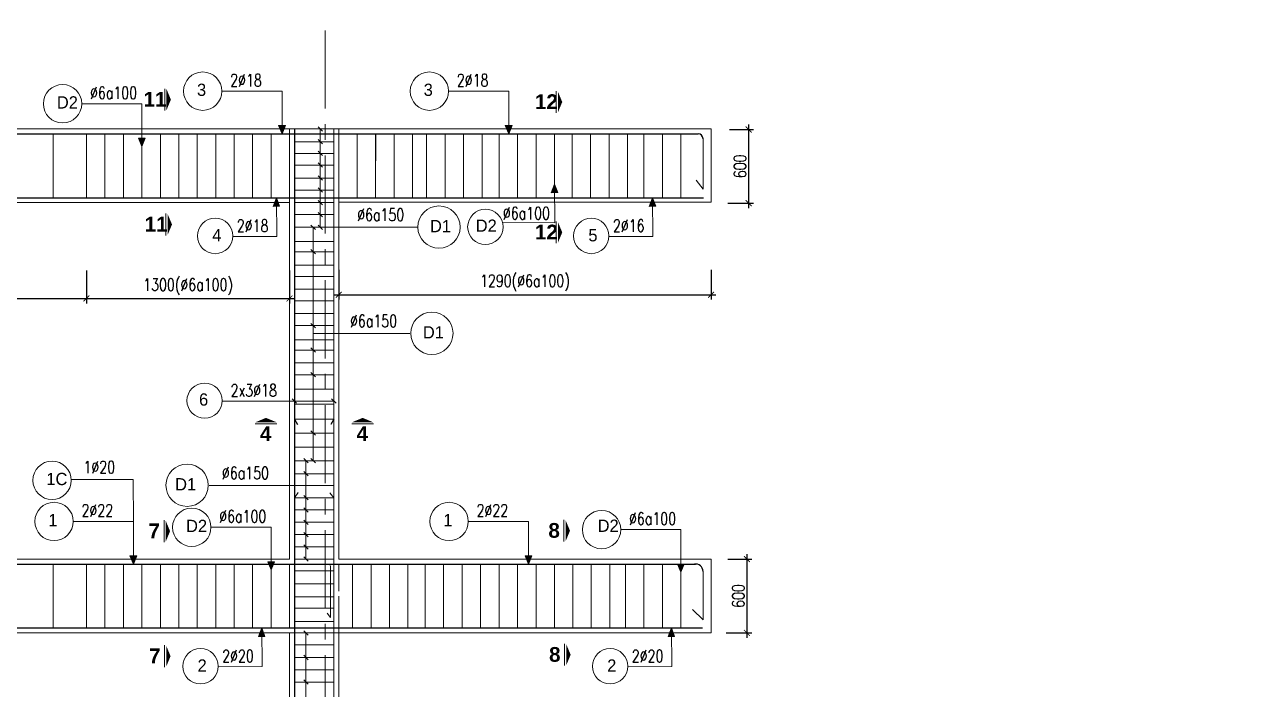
# Model space of a CAD drawing. Header units: millimetres. Extents: x -94324 to 105676, y -98316 to 125800.
# Drawn here: x -24302 to -14301, y 29826 to 35234 of the extents above; entities that cross this region are included whole.
import ezdxf
from ezdxf.enums import TextEntityAlignment as Align

# ---------------------------------------------------------------- set-up
doc = ezdxf.new("R2010")
doc.units = ezdxf.units.MM
doc.header["$MEASUREMENT"] = 0
doc.linetypes.add('CENTER', pattern=[50.8, 31.75, -6.35, 6.35, -6.35])
doc.layers.get('0').update_dxf_attribs({"lineweight": 20})
for name, color, linetype, lineweight in [('7', 7, 'Continuous', 20), ('8', 8, 'Continuous', 13), ('bao', 4, 'Continuous', 20), ('Dim', 8, 'Continuous', 15), ('THEP', 3, 'Continuous', 18), ('thepchu', 1, 'Continuous', 30), ('Truc', 8, 'CENTER', 9)]:
    doc.layers.add(name, color=color, linetype=linetype, lineweight=lineweight)
doc.styles.add('.VnHelvetlnsH', font='')
doc.styles.add('ROMANS', font='romans.shx', dxfattribs={"width": 0.75, "bigfont": 'vns.shx'})
doc.styles.add('romans.shx', font='romans.shx', dxfattribs={"width": 0.75, "bigfont": 'vns.shx'})
doc.styles.add('VNAVANTH', font='')
doc.styles.get('.VnHelvetlnsH').set_extended_font_data('.VnHelvetInsH', bold=True)
doc.styles.get('VNAVANTH').set_extended_font_data('.VnAvantH')
doc.dimstyles.new('1-40', dxfattribs={"dimscale": 40, "dimtxt": 2.5, "dimasz": 1.2, "dimexe": 1, "dimexo": 0, "dimgap": 0.5, "dimtad": 1, "dimdec": 0, "dimzin": 0, "dimdsep": 46, "dimtxsty": 'romans.shx', "dimblk": 'ARCHTICK', "dimcen": 0.09, "dimdle": 1, "dimclrd": 8, "dimclre": 8, "dimclrt": 3, "dimadec": 0, "dimazin": 0, "dimtfac": 1, "dimtdec": 0, "dimtix": 1, "dimtmove": 0, "dimatfit": 3, "dimfxl": 1, "dimtolj": 1, "dimtzin": 0, "dimarcsym": 0})

# ---------------------------------------------------------------- blocks, each defined once
blk = doc.blocks.new('mc')
at = {"color": 1, "ltscale": 2}
blk.add_line((2.21, 1.22), (-2.21, 1.22), dxfattribs=at)
blk.add_lwpolyline([(0, 0, 0, 4.29, 0), (0, 0.89, 2.5, 2.5, 0)], format="xyseb", dxfattribs=at)
at = {"style": '.VnHelvetlnsH'}
blk.add_attdef('1', text='', height=3, dxfattribs=at).set_placement((0.07, 3.22), align=Align.MIDDLE_CENTER)
blk = doc.blocks.new('_ArchTick')
at = {"layer": 'Dim', "color": 0, "const_width": 0.15}
blk.add_lwpolyline([(-0.5, -0.5), (0.5, 0.5)], dxfattribs=at)
blk = doc.blocks.new('*D246')
at = {"layer": 'Defpoints', "color": 0, "transparency": 16777216}
for p in [(-27070, 33233), (-23800, 33233), (-23800, 33006)]:
    blk.add_point(p, dxfattribs=at)
at = {"layer": 'Dim', "color": 8, "lineweight": -2, "transparency": 16777216}
for p, q in [((-27070, 33233), (-27070, 32966)), ((-23800, 33233), (-23800, 32966)), ((-27110, 33006), (-23760, 33006))]:
    blk.add_line(p, q, dxfattribs=at)
at = {"layer": 'Dim', "color": 8, "lineweight": -2, "transparency": 16777216, "xscale": 48, "yscale": 48, "zscale": 48, "rotation": 180}
blk.add_blockref('_ArchTick', (-27070, 33006), dxfattribs=at)
at = {"layer": 'Dim', "color": 8, "lineweight": -2, "transparency": 16777216, "xscale": 48, "yscale": 48, "zscale": 48}
blk.add_blockref('_ArchTick', (-23800, 33006), dxfattribs=at)
at = {"layer": 'Dim', "color": 3, "transparency": 16777216, "insert": (-25434, 33102), "char_height": 100, "attachment_point": 5, "style": 'romans.shx'}
blk.add_mtext('\\A1;2620(%%C6a200)', dxfattribs=at)
blk = doc.blocks.new('*D247')
at = {"layer": 'Defpoints', "color": 0, "transparency": 16777216}
for p in [(-23800, 33233), (-22150, 33233), (-22150, 33006)]:
    blk.add_point(p, dxfattribs=at)
at = {"layer": 'Dim', "color": 8, "lineweight": -2, "transparency": 16777216}
for p, q in [((-23800, 33233), (-23800, 32966)), ((-22150, 33233), (-22150, 32966)), ((-23840, 33006), (-22110, 33006))]:
    blk.add_line(p, q, dxfattribs=at)
at = {"layer": 'Dim', "color": 8, "lineweight": -2, "transparency": 16777216, "xscale": 48, "yscale": 48, "zscale": 48, "rotation": 180}
blk.add_blockref('_ArchTick', (-23800, 33006), dxfattribs=at)
at = {"layer": 'Dim', "color": 8, "lineweight": -2, "transparency": 16777216, "xscale": 48, "yscale": 48, "zscale": 48}
blk.add_blockref('_ArchTick', (-22150, 33006), dxfattribs=at)
at = {"layer": 'Dim', "color": 3, "transparency": 16777216, "insert": (-22974, 33102), "char_height": 100, "attachment_point": 5, "style": 'romans.shx'}
blk.add_mtext('\\A1;1300(%%C6a100)', dxfattribs=at)
blk = doc.blocks.new('*D248')
at = {"layer": 'Defpoints', "color": 0, "transparency": 16777216}
for p in [(-21750, 33238), (-18724, 33240), (-18724, 33037)]:
    blk.add_point(p, dxfattribs=at)
at = {"layer": 'Dim', "color": 8, "lineweight": -2, "transparency": 16777216}
for p, q in [((-21750, 33238), (-21750, 32997)), ((-18724, 33240), (-18724, 32997)), ((-21790, 33037), (-18684, 33037))]:
    blk.add_line(p, q, dxfattribs=at)
at = {"layer": 'Dim', "color": 8, "lineweight": -2, "transparency": 16777216, "xscale": 48, "yscale": 48, "zscale": 48, "rotation": 180}
blk.add_blockref('_ArchTick', (-21750, 33037), dxfattribs=at)
at = {"layer": 'Dim', "color": 8, "lineweight": -2, "transparency": 16777216, "xscale": 48, "yscale": 48, "zscale": 48}
blk.add_blockref('_ArchTick', (-18724, 33037), dxfattribs=at)
at = {"layer": 'Dim', "color": 3, "transparency": 16777216, "insert": (-20237, 33133), "char_height": 100, "attachment_point": 5, "style": 'romans.shx'}
blk.add_mtext('\\A1;1290(%%C6a100)', dxfattribs=at)
blk = doc.blocks.new('*D296')
at = {"layer": 'Defpoints', "color": 0, "transparency": 16777216}
for p in [(-18589, 30886), (-18602.5, 30286), (-18432.5, 30286)]:
    blk.add_point(p, dxfattribs=at)
at = {"layer": 'THEP', "color": 8, "lineweight": -2, "transparency": 16777216}
for p, q in [((-18432.5, 30926), (-18432.5, 30246)), ((-18589, 30886), (-18392.5, 30886)), ((-18602.5, 30286), (-18392.5, 30286))]:
    blk.add_line(p, q, dxfattribs=at)
at = {"layer": 'THEP', "color": 8, "lineweight": -2, "transparency": 16777216, "xscale": 48, "yscale": 48, "zscale": 48}
for p, rotation in [((-18432.5, 30886), 90), ((-18432.5, 30286), 270)]:
    blk.add_blockref('_ArchTick', p, dxfattribs=dict(at, rotation=rotation))
at = {"layer": 'THEP', "color": 3, "transparency": 16777216, "insert": (-18502.5, 30586), "char_height": 100, "attachment_point": 5, "rotation": 90, "style": 'romans.shx'}
blk.add_mtext('\\A1;600', dxfattribs=at)
blk = doc.blocks.new('*D297')
at = {"layer": 'Defpoints', "color": 0, "transparency": 16777216}
for p in [(-18575, 34381), (-18588.5, 33781), (-18418.5, 33781)]:
    blk.add_point(p, dxfattribs=at)
at = {"layer": 'THEP', "color": 8, "lineweight": -2, "transparency": 16777216}
for p, q in [((-18418.5, 34421), (-18418.5, 33741)), ((-18575, 34381), (-18378.5, 34381)), ((-18588.5, 33781), (-18378.5, 33781))]:
    blk.add_line(p, q, dxfattribs=at)
at = {"layer": 'THEP', "color": 8, "lineweight": -2, "transparency": 16777216, "xscale": 48, "yscale": 48, "zscale": 48}
for p, rotation in [((-18418.5, 34381), 90), ((-18418.5, 33781), 270)]:
    blk.add_blockref('_ArchTick', p, dxfattribs=dict(at, rotation=rotation))
at = {"layer": 'THEP', "color": 3, "transparency": 16777216, "insert": (-18488.5, 34081), "char_height": 100, "attachment_point": 5, "rotation": 90, "style": 'romans.shx'}
blk.add_mtext('\\A1;600', dxfattribs=at)

msp = doc.modelspace()

# ---------------------------------------------------------------- hatches: boundary and pattern name
at = {"layer": 'THEP'}
h = msp.add_hatch(color=256, dxfattribs=at)
h.dxf.hatch_style = 1
h.paths.add_polyline_path([(-22210.5, 34412.2), (-22238, 34412), (-22210.5, 34346)])
h.paths.add_polyline_path([(-22182.5, 34412.5), (-22210.5, 34412.2), (-22210.5, 34346)])
h = msp.add_hatch(color=256, dxfattribs=at)
h.dxf.hatch_style = 1
h.paths.add_polyline_path([(-20368.4, 34412.2), (-20395.9, 34412), (-20368.4, 34346)])
h.paths.add_polyline_path([(-20340.4, 34412.5), (-20368.4, 34412.2), (-20368.4, 34346)])
h = msp.add_hatch(color=256, dxfattribs=at)
h.dxf.hatch_style = 1
h.paths.add_polyline_path([(-23349.5, 34309.7), (-23377, 34309.5), (-23349.5, 34243.5)])
h.paths.add_polyline_path([(-23321.5, 34310), (-23349.5, 34309.7), (-23349.5, 34243.5)])
h = msp.add_hatch(color=256, dxfattribs=at)
h.dxf.hatch_style = 1
h.paths.add_polyline_path([(-19980.9, 33897), (-19995.6, 33897), (-19995.3, 33867.3), (-19970, 33868)])
h.paths.add_polyline_path([(-19995.6, 33897), (-20011, 33897), (-20022.5, 33866.5), (-19995.3, 33867.3)])
h.paths.add_polyline_path([(-19996, 33937), (-20011, 33897), (-19995.6, 33897)])
h.paths.add_polyline_path([(-19996, 33937), (-19995.6, 33897), (-19980.9, 33897)])
h = msp.add_hatch(color=256, dxfattribs=at)
h.dxf.hatch_style = 1
h.paths.add_polyline_path([(-22240.8, 33786), (-22255.5, 33786), (-22255.2, 33756.3), (-22229.9, 33757)])
h.paths.add_polyline_path([(-22255.5, 33786), (-22270.9, 33786), (-22282.4, 33755.5), (-22255.2, 33756.3)])
h.paths.add_polyline_path([(-22255.9, 33826), (-22270.9, 33786), (-22255.5, 33786)])
h.paths.add_polyline_path([(-22255.9, 33826), (-22255.5, 33786), (-22240.8, 33786)])
h = msp.add_hatch(color=256, dxfattribs=at)
h.dxf.hatch_style = 1
h.paths.add_polyline_path([(-19184.4, 33786), (-19199.1, 33786), (-19198.8, 33756.3), (-19173.5, 33757)])
h.paths.add_polyline_path([(-19199.1, 33786), (-19214.5, 33786), (-19226, 33755.5), (-19198.8, 33756.3)])
h.paths.add_polyline_path([(-19199.5, 33826), (-19214.5, 33786), (-19199.1, 33786)])
h.paths.add_polyline_path([(-19199.5, 33826), (-19199.1, 33786), (-19184.4, 33786)])
h = msp.add_hatch(color=256, dxfattribs=at)
h.dxf.hatch_style = 1
h.paths.add_polyline_path([(-23446.3, 30912), (-23418.8, 30846), (-23418.8, 30912.2)])
h.paths.add_polyline_path([(-23418.8, 30846), (-23390.8, 30912.5), (-23418.8, 30912.2)])
h = msp.add_hatch(color=256, dxfattribs=at)
h.dxf.hatch_style = 1
h.paths.add_polyline_path([(-20208.5, 30912.2), (-20236, 30912), (-20208.5, 30846)])
h.paths.add_polyline_path([(-20180.5, 30912.5), (-20208.5, 30912.2), (-20208.5, 30846)])
h = msp.add_hatch(color=256, dxfattribs=at)
h.dxf.hatch_style = 1
h.paths.add_polyline_path([(-22299.5, 30864.7), (-22327, 30864.5), (-22299.5, 30798.5)])
h.paths.add_polyline_path([(-22271.5, 30865), (-22299.5, 30864.7), (-22299.5, 30798.5)])
h = msp.add_hatch(color=256, dxfattribs=at)
h.dxf.hatch_style = 1
h.paths.add_polyline_path([(-18969.5, 30845.7), (-18997, 30845.5), (-18969.5, 30779.5)])
h.paths.add_polyline_path([(-18941.5, 30846), (-18969.5, 30845.7), (-18969.5, 30779.5)])
h = msp.add_hatch(color=256, dxfattribs=at)
h.dxf.hatch_style = 1
h.paths.add_polyline_path([(-22359.9, 30286), (-22374.6, 30286), (-22374.3, 30256.3), (-22349, 30257)])
h.paths.add_polyline_path([(-22374.6, 30286), (-22390, 30286), (-22401.5, 30255.5), (-22374.3, 30256.3)])
h.paths.add_polyline_path([(-22375, 30326), (-22390, 30286), (-22374.6, 30286)])
h.paths.add_polyline_path([(-22375, 30326), (-22374.6, 30286), (-22359.9, 30286)])
h = msp.add_hatch(color=256, dxfattribs=at)
h.dxf.hatch_style = 1
h.paths.add_polyline_path([(-19031.4, 30286), (-19046.1, 30286), (-19045.8, 30256.3), (-19020.5, 30257)])
h.paths.add_polyline_path([(-19046.1, 30286), (-19061.5, 30286), (-19073, 30255.5), (-19045.8, 30256.3)])
h.paths.add_polyline_path([(-19046.5, 30326), (-19061.5, 30286), (-19046.1, 30286)])
h.paths.add_polyline_path([(-19046.5, 30326), (-19046.1, 30286), (-19031.4, 30286)])

# ---------------------------------------------------------------- linework, layer by layer
at = {"layer": '7'}
msp.add_circle((5675.5, 1684), 100000, dxfattribs=at)
at = {"layer": '8'}
for p, q in [((-21881.8, 34368.3), (-21917.2, 34403.7)), ((-21881.8, 34263.3), (-21917.2, 34298.7)), ((-21881.8, 34168.3), (-21917.2, 34203.7)), ((-21881.8, 34073.3), (-21917.2, 34108.7)), ((-21881.8, 33968.3), (-21917.2, 34003.7)), ((-21881.8, 33870.3), (-21917.2, 33905.7)), ((-21881.8, 33768.3), (-21917.2, 33803.7)), ((-21881.8, 33670.8), (-21917.2, 33706.2)), ((-21939.8, 33568.3), (-21975.2, 33603.7)), ((-21957.5, 31686), (-21957.5, 33586)), ((-21881.8, 33568.3), (-21917.2, 33603.7)), ((-21939.8, 33368.3), (-21975.2, 33403.7)), ((-21939.8, 32768.3), (-21975.2, 32803.7)), ((-21939.8, 32568.3), (-21975.2, 32603.7)), ((-21939.8, 32368.3), (-21975.2, 32403.7)), ((-22684, 32172), (-21789.5, 32172)), ((-22091.8, 32154.3), (-22127.2, 32189.7)), ((-22091.8, 32154.3), (-22127.2, 32189.7)), ((-21771.8, 32154.3), (-21807.2, 32189.7)), ((-21771.8, 32154.3), (-21807.2, 32189.7)), ((-21939.8, 31893.8), (-21975.2, 31929.2)), ((-21999.3, 31668.3), (-22034.7, 31703.7)), ((-22017, 30886), (-22017, 31686)), ((-21939.8, 31668.3), (-21975.2, 31703.7)), ((-21999.3, 31562.8), (-22034.7, 31598.2)), ((-22632, 31486), (-22017, 31486)), ((-21999.3, 31368.3), (-22034.7, 31403.7)), ((-21999.3, 31268.3), (-22034.7, 31303.7)), ((-21999.3, 31168.3), (-22034.7, 31203.7)), ((-21999.3, 31068.3), (-22034.7, 31103.7)), ((-21999.3, 30968.3), (-22034.7, 31003.7)), ((-21999.3, 30868.3), (-22034.7, 30903.7)), ((-21999.3, 30268.3), (-22034.7, 30303.7)), ((-22017, 27286), (-22017, 30286)), ((-21999.3, 30068.3), (-22034.7, 30103.7)), ((-21999.3, 29868.3), (-22034.7, 29903.7))]:
    msp.add_line(p, q, dxfattribs=at)
at = {"layer": 'bao'}
for p, q in [((-29102, 34386), (-22049.5, 34386)), ((-22149.5, 34386), (-22149.5, 30886)), ((-22049.5, 34386), (-18929.5, 34386)), ((-21749.5, 34386), (-21749.5, 30886)), ((-28719.5, 33786), (-22149.5, 33786)), ((-21749.5, 33789), (-18723.5, 33789)), ((-28719.5, 30886), (-22149.5, 30886)), ((-21749.5, 30886), (-18723.5, 30886)), ((-21749.5, 30586), (-21749.5, 26586)), ((-28719.5, 30286), (-18723.5, 30286)), ((-22149.5, 30286), (-22149.5, 26586))]:
    msp.add_line(p, q, dxfattribs=at)
at = {"layer": 'THEP'}
for p, q in [((-22210.5, 34692.5), (-22699, 34692.5)), ((-22210.5, 34346), (-22210.5, 34692.5)), ((-20368.4, 34692.5), (-20856.9, 34692.5)), ((-20368.4, 34346), (-20368.4, 34692.5)), ((-23349.5, 34590), (-23838, 34590)), ((-23349.5, 34243.5), (-23349.5, 34590)), ((-22182.5, 34412.5), (-22238, 34412)), ((-22238, 34412), (-22210.5, 34346)), ((-22210.5, 34346), (-22182.5, 34412.5)), ((-20340.4, 34412.5), (-20395.9, 34412)), ((-20395.9, 34412), (-20368.4, 34346)), ((-20368.4, 34346), (-20340.4, 34412.5)), ((-24069.5, 34346), (-24069.5, 33826)), ((-23799.5, 34346), (-23799.5, 33826)), ((-23649.5, 34346), (-23649.5, 33826)), ((-23499.5, 34346), (-23499.5, 33826)), ((-23321.5, 34310), (-23377, 34309.5)), ((-23377, 34309.5), (-23349.5, 34243.5)), ((-23349.5, 34346), (-23349.5, 33826)), ((-23349.5, 34243.5), (-23321.5, 34310)), ((-23199.5, 34346), (-23199.5, 33826)), ((-23049.5, 34346), (-23049.5, 33826)), ((-22899.5, 34346), (-22899.5, 33826)), ((-22749.5, 34346), (-22749.5, 33826)), ((-22599.5, 34346), (-22599.5, 33826)), ((-22449.5, 34346), (-22449.5, 33826)), ((-22299.5, 34346), (-22299.5, 33826)), ((-22149.5, 34346), (-22149.5, 33826)), ((-22009.5, 34386), (-21789.5, 34386)), ((-21899.5, 34386), (-21899.5, 33586)), ((-21789.5, 26206.6), (-21789.5, 34386)), ((-21749.5, 34126), (-21749.5, 34346)), ((-21600.5, 34346), (-21600.5, 33826)), ((-21599.5, 34126), (-21599.5, 34346)), ((-21450.5, 34346), (-21450.5, 33826)), ((-21449.5, 34126), (-21449.5, 34346)), ((-21300.5, 34346), (-21300.5, 33826)), ((-21150.5, 34346), (-21150.5, 33826)), ((-21035.5, 34346), (-21035.5, 33826)), ((-20885.5, 34346), (-20885.5, 33826)), ((-20735.5, 34346), (-20735.5, 33826)), ((-20585.5, 34346), (-20585.5, 33826)), ((-20446, 33826), (-20446, 34346)), ((-20296, 33826), (-20296, 34346)), ((-20146, 33826), (-20146, 34346)), ((-19996, 33826), (-19996, 34346)), ((-19853, 34346), (-19853, 33826)), ((-19703, 34346), (-19703, 33826)), ((-19553, 34346), (-19553, 33826)), ((-19403, 34346), (-19403, 33826)), ((-19269.5, 33826), (-19269.5, 34346)), ((-19119.5, 33826), (-19119.5, 34346)), ((-18969.5, 33826), (-18969.5, 34346)), ((-18929.5, 34386), (-18723.5, 34386)), ((-18723.5, 34386), (-18723.5, 33789)), ((-22109.5, 34281), (-21789.5, 34281)), ((-18789.5, 34306), (-18789.5, 33896.5)), ((-22109.5, 34186), (-21789.5, 34186)), ((-22109.5, 34091), (-21789.5, 34091)), ((-22109.5, 33986), (-21789.5, 33986)), ((-19996, 33937), (-20022.5, 33866.5)), ((-19996, 33937), (-19993, 33622.5)), ((-19970, 33868), (-19996, 33937)), ((-18789.5, 33896.5), (-18844.5, 33969)), ((-22255.9, 33826), (-22282.4, 33755.5)), ((-22255.9, 33826), (-22252.9, 33511.5)), ((-22229.9, 33757), (-22255.9, 33826)), ((-22109.5, 33888), (-21789.5, 33888)), ((-20022.5, 33866.5), (-19970, 33868)), ((-19199.5, 33826), (-19226, 33755.5)), ((-19199.5, 33826), (-19196.5, 33511.5)), ((-19173.5, 33757), (-19199.5, 33826)), ((-22282.4, 33755.5), (-22229.9, 33757)), ((-22109.5, 33786), (-21789.5, 33786)), ((-19226, 33755.5), (-19173.5, 33757)), ((-22109.5, 33688.5), (-21789.5, 33688.5)), ((-19993, 33622.5), (-20418.6, 33624.4)), ((-22252.9, 33511.5), (-22610, 33510.5)), ((-22109.5, 33586), (-21789.5, 33586)), ((-21899.5, 33586), (-21113, 33586)), ((-19196.5, 33511.5), (-19553.6, 33510.5)), ((-22109.5, 33471), (-21789.5, 33471)), ((-22109.5, 33386), (-21789.5, 33386)), ((-22109.5, 33386), (-21789.5, 33386)), ((-22109.5, 33277), (-21789.5, 33277)), ((-22109.5, 33186), (-21789.5, 33186)), ((-22109.5, 33186), (-21789.5, 33186)), ((-22109.5, 33083), (-21789.5, 33083)), ((-22109.5, 32986), (-21789.5, 32986)), ((-22109.5, 32884), (-21789.5, 32884)), ((-22109.5, 32786), (-21789.5, 32786)), ((-21957.5, 32722), (-21171, 32722)), ((-22109.5, 32670.5), (-21789.5, 32670.5)), ((-22109.5, 32586), (-21789.5, 32586)), ((-22109.5, 32484), (-21789.5, 32484)), ((-22109.5, 32386), (-21789.5, 32386)), ((-22109.5, 32386), (-21789.5, 32386)), ((-22109.5, 32267.5), (-21789.5, 32267.5)), ((-21789.5, 32172), (-22697, 32172)), ((-22109.5, 32147), (-21789.5, 32147)), ((-22109.5, 32024.5), (-21789.5, 32024.5)), ((-22109.5, 31911.5), (-21789.5, 31911.5)), ((-22109.5, 31796), (-21789.5, 31796)), ((-22109.5, 31686), (-21789.5, 31686)), ((-23419, 31534.5), (-23923.5, 31534.5)), ((-23418.8, 31192.5), (-23419, 31534.5)), ((-22109.5, 31580.5), (-21789.5, 31580.5)), ((-22017, 31486), (-22803.5, 31486)), ((-22109.5, 31486), (-21789.5, 31486)), ((-22109.5, 31386), (-22078.5, 31429)), ((-21789.5, 31386), (-21822.5, 31424.5)), ((-22109.5, 31386), (-21789.5, 31386)), ((-22109.5, 31286), (-21789.5, 31286)), ((-23418.8, 31192.5), (-23907.3, 31192.5)), ((-23418.8, 30846), (-23418.8, 31192.5)), ((-22299.5, 31145), (-22788, 31145)), ((-22299.5, 30798.5), (-22299.5, 31145)), ((-22109.5, 31186), (-21789.5, 31186)), ((-20208.5, 31192.5), (-20697, 31192.5)), ((-20208.5, 30846), (-20208.5, 31192.5)), ((-18969.5, 31126), (-19458, 31126)), ((-18969.5, 30779.5), (-18969.5, 31126)), ((-22109.5, 31086), (-21789.5, 31086)), ((-23390.8, 30912.5), (-23446.3, 30912)), ((-23446.3, 30912), (-23418.8, 30846)), ((-23418.8, 30846), (-23390.8, 30912.5)), ((-22109.5, 30986), (-21789.5, 30986)), ((-20180.5, 30912.5), (-20236, 30912)), ((-20236, 30912), (-20208.5, 30846)), ((-20208.5, 30846), (-20180.5, 30912.5)), ((-24069.5, 30846), (-24069.5, 30326)), ((-23799.5, 30846), (-23799.5, 30326)), ((-23649.5, 30846), (-23649.5, 30326)), ((-23499.5, 30846), (-23499.5, 30326)), ((-23349.5, 30846), (-23349.5, 30326)), ((-23199.5, 30846), (-23199.5, 30326)), ((-23049.5, 30846), (-23049.5, 30326)), ((-22899.5, 30846), (-22899.5, 30326)), ((-22749.5, 30846), (-22749.5, 30326)), ((-22599.5, 30846), (-22599.5, 30326)), ((-22449.5, 30846), (-22449.5, 30326)), ((-22271.5, 30865), (-22327, 30864.5)), ((-22327, 30864.5), (-22299.5, 30798.5)), ((-22299.5, 30798.5), (-22271.5, 30865)), ((-22299.5, 30846), (-22299.5, 30326)), ((-22149.5, 30846), (-22149.5, 30326)), ((-22109.5, 30886), (-21789.5, 30886)), ((-21816, 30817.5), (-21816, 30410.5)), ((-21749.5, 30626), (-21749.5, 30846)), ((-21637.5, 30846), (-21637.5, 30326)), ((-21487.5, 30846), (-21487.5, 30326)), ((-21337.5, 30846), (-21337.5, 30326)), ((-21187.5, 30846), (-21187.5, 30326)), ((-21047.5, 30846), (-21047.5, 30326)), ((-20897.5, 30846), (-20897.5, 30326)), ((-20747.5, 30846), (-20747.5, 30326)), ((-20597.5, 30846), (-20597.5, 30326)), ((-20446, 30626), (-20446, 30846)), ((-20446, 30846), (-20446, 30326)), ((-20296, 30626), (-20296, 30846)), ((-20296, 30846), (-20296, 30326)), ((-20146, 30626), (-20146, 30846)), ((-20146, 30846), (-20146, 30326)), ((-19997.5, 30846), (-19997.5, 30326)), ((-19996, 30626), (-19996, 30846)), ((-19996, 30846), (-19996, 30326)), ((-19847.5, 30846), (-19847.5, 30326)), ((-19697.5, 30846), (-19697.5, 30326)), ((-19547.5, 30846), (-19547.5, 30326)), ((-19419.5, 30846), (-19419.5, 30326)), ((-19269.5, 30626), (-19269.5, 30846)), ((-19269.5, 30846), (-19269.5, 30326)), ((-19119.5, 30626), (-19119.5, 30846)), ((-19119.5, 30846), (-19119.5, 30326)), ((-18941.5, 30846), (-18997, 30845.5)), ((-18997, 30845.5), (-18969.5, 30779.5)), ((-18969.5, 30626), (-18969.5, 30846)), ((-18969.5, 30846), (-18969.5, 30326)), ((-18969.5, 30779.5), (-18941.5, 30846)), ((-18723.5, 30886), (-18723.5, 30286)), ((-22109.5, 30790.5), (-21789.5, 30790.5)), ((-18789.5, 30786), (-18789.5, 30392)), ((-22109.5, 30686), (-21789.5, 30686)), ((-22109.5, 30580), (-21789.5, 30580)), ((-22109.5, 30486), (-21789.5, 30486)), ((-21816, 30410.5), (-21842.5, 30445.5)), ((-18789.5, 30392), (-18874.5, 30477)), ((-22375, 30326), (-22401.5, 30255.5)), ((-22375, 30326), (-22372, 30011.5)), ((-22349, 30257), (-22375, 30326)), ((-22109.5, 30377.5), (-21789.5, 30377.5)), ((-19046.5, 30326), (-19073, 30255.5)), ((-19046.5, 30326), (-19043.5, 30011.5)), ((-19020.5, 30257), (-19046.5, 30326)), ((-22401.5, 30255.5), (-22349, 30257)), ((-22109.5, 30286), (-21789.5, 30286)), ((-19073, 30255.5), (-19020.5, 30257)), ((-22109.5, 30189), (-21789.5, 30189)), ((-22372, 30011.5), (-22729.1, 30010.5)), ((-22109.5, 30086), (-21789.5, 30086)), ((-19043.5, 30011.5), (-19400.6, 30010.5)), ((-22109.5, 29986), (-21789.5, 29986)), ((-22109.5, 29886), (-21789.5, 29886))]:
    msp.add_line(p, q, dxfattribs=at)
for centre, radius in [((-22855, 34692.5), 156), ((-21012.9, 34692.5), 156), ((-23994, 34590), 156), ((-20935, 33587), 172), ((-20558, 33588.3), 144), ((-22753.9, 33514.6), 144), ((-19697.5, 33514.6), 144), ((-20993, 32723), 172), ((-22840, 32175.5), 143), ((-24079.3, 31527), 156), ((-22981.5, 31487), 172), ((-24063.3, 31192.5), 156), ((-20853, 31192.5), 156), ((-22944, 31145), 156), ((-19614, 31126), 156), ((-22873, 30014.6), 144), ((-19544.5, 30014.6), 144)]:
    msp.add_circle(centre, radius, dxfattribs=at)
msp.add_arc((-21841.1, 30820.9), 25.4, 352.19078, 98.80565, dxfattribs=at)
at = {"layer": 'thepchu'}
for p, q in [((-28949.5, 34346), (-18849.5, 34346)), ((-28769.5, 34346), (-18829.5, 34346)), ((-22109.5, 34386), (-22109.5, 26206.6)), ((-29008, 33826), (-18786.5, 33826)), ((-28719.5, 33826), (-22149.5, 33826)), ((-22109.5, 32024.5), (-22084.5, 31981.2)), ((-21789.5, 32024.5), (-21814.5, 31981.2)), ((-28949.5, 30846), (-18849.5, 30846)), ((-28969.5, 30326), (-18792.5, 30326))]:
    msp.add_line(p, q, dxfattribs=at)
for centre, radius, end in [((-18829.5, 34306), 40, 90), ((-18849.5, 30786), 60, 99.59407)]:
    msp.add_arc(centre, radius, 0, end, dxfattribs=at)
at = {"layer": 'Truc', "ltscale": 20}
msp.add_line((-21859.5, 35186), (-21859.5, 25986), dxfattribs=at)

# ---------------------------------------------------------------- block references
ref = msp.add_blockref('mc', (-23113.8, 34624), dxfattribs=dict(xscale=40, yscale=40, zscale=40, rotation=90))
ref.add_attrib('1', '11', dxfattribs={"height": 120, "style": '.VnHelvetlnsH'}).set_placement((-23242.7, 34626.8), align=Align.MIDDLE_CENTER)
ref = msp.add_blockref('mc', (-19933.4, 34604.2), dxfattribs=dict(xscale=40, yscale=40, zscale=40, rotation=90))
ref.add_attrib('1', '12', dxfattribs={"height": 120, "style": '.VnHelvetlnsH'}).set_placement((-20062.2, 34607), align=Align.MIDDLE_CENTER)
ref = msp.add_blockref('mc', (-23104.8, 33608.2), dxfattribs=dict(xscale=40, yscale=40, zscale=40, rotation=90))
ref.add_attrib('1', '11', dxfattribs={"height": 120, "style": '.VnHelvetlnsH'}).set_placement((-23233.6, 33611), align=Align.MIDDLE_CENTER)
ref = msp.add_blockref('mc', (-19933.4, 33543.8), dxfattribs=dict(xscale=40, yscale=40, zscale=40, rotation=90))
ref.add_attrib('1', '12', dxfattribs={"height": 120, "style": '.VnHelvetlnsH'}).set_placement((-20062.2, 33546.6), align=Align.MIDDLE_CENTER)
ref = msp.add_blockref('mc', (-22340.9, 32035), dxfattribs=dict(xscale=40, yscale=40, zscale=40, rotation=180))
ref.add_attrib('1', '4', dxfattribs={"height": 120, "style": '.VnHelvetlnsH'}).set_placement((-22343.6, 31906.2), align=Align.MIDDLE_CENTER)
ref = msp.add_blockref('mc', (-21555.7, 32035), dxfattribs=dict(xscale=40, yscale=40, zscale=40, rotation=180))
ref.add_attrib('1', '4', dxfattribs={"height": 120, "style": '.VnHelvetlnsH'}).set_placement((-21558.4, 31906.2), align=Align.MIDDLE_CENTER)
ref = msp.add_blockref('mc', (-23120.4, 31113.3), dxfattribs=dict(xscale=40, yscale=40, zscale=40, rotation=90))
ref.add_attrib('1', '7', dxfattribs={"height": 120, "style": '.VnHelvetlnsH'}).set_placement((-23249.3, 31116.1), align=Align.MIDDLE_CENTER)
ref = msp.add_blockref('mc', (-19870.5, 31117), dxfattribs=dict(xscale=40, yscale=40, zscale=40, rotation=90))
ref.add_attrib('1', '8', dxfattribs={"height": 120, "style": '.VnHelvetlnsH'}).set_placement((-19999.4, 31119.7), align=Align.MIDDLE_CENTER)
ref = msp.add_blockref('mc', (-23116.4, 30096.9), dxfattribs=dict(xscale=40, yscale=40, zscale=40, rotation=90))
ref.add_attrib('1', '7', dxfattribs={"height": 120, "style": '.VnHelvetlnsH'}).set_placement((-23245.2, 30099.7), align=Align.MIDDLE_CENTER)
ref = msp.add_blockref('mc', (-19865.1, 30108.3), dxfattribs=dict(xscale=40, yscale=40, zscale=40, rotation=90))
ref.add_attrib('1', '8', dxfattribs={"height": 120, "style": '.VnHelvetlnsH'}).set_placement((-19993.9, 30111), align=Align.MIDDLE_CENTER)

# ---------------------------------------------------------------- texts
at = {"layer": 'THEP', "char_height": 100}
for s, width, insert, attachment_point, style in [('2Ø18', 287, (-22632, 34831.5), 1, 'ROMANS'), ('2Ø18', 287, (-20789.9, 34831.5), 1, 'ROMANS'), ('Ø6a100', 287, (-23771, 34729), 1, 'ROMANS'), ('3', 158.5, (-22901.5, 34753.5), 1, 'VNAVANTH'), ('3', 158.5, (-21059.4, 34753.5), 1, 'VNAVANTH'), ('D2', 158.5, (-24040.5, 34651), 1, 'VNAVANTH'), ('Ø6a150', 287, (-21600, 33737), 1, 'ROMANS'), ('Ø6a100', 287, (-20415.9, 33749.9), 1, 'ROMANS'), ('2Ø18', 287, (-22577.9, 33648), 1, 'ROMANS'), ('D1', 158.5, (-21008.1, 33644.9), 1, 'VNAVANTH'), ('D2', 158.5, (-20636.6, 33648.4), 1, 'VNAVANTH'), ('2Ø16', 287, (-19521.5, 33648), 1, 'ROMANS'), ('4', 158.5, (-22777.6, 33570.8), 1, 'VNAVANTH'), ('5', 158.5, (-19721.2, 33570.8), 1, 'VNAVANTH'), ('Ø6a150', 287, (-21658, 32873), 1, 'ROMANS'), ('D1', 158.5, (-21066.1, 32780.9), 1, 'VNAVANTH'), ('2x3Ø18', 287, (-22251.9, 32308.7), 3, 'ROMANS'), ('6', 158.5, (-22810.6, 32234.7), 3, 'VNAVANTH'), ('1Ø20', 287, (-23824.5, 31684), 1, 'ROMANS'), ('Ø6a150', 287, (-22316.5, 31637), 3, 'ROMANS'), ('1C', 158.5, (-24125.8, 31588), 1, 'VNAVANTH'), ('D1', 158.5, (-22908.4, 31544.9), 3, 'VNAVANTH'), ('2Ø22', 287, (-23840.3, 31331.5), 1, 'ROMANS'), ('2Ø22', 287, (-20630, 31331.5), 1, 'ROMANS'), ('1', 158.5, (-24109.8, 31253.5), 1, 'VNAVANTH'), ('D2', 158.5, (-22990.5, 31206), 1, 'VNAVANTH'), ('Ø6a100', 287, (-22721, 31284), 1, 'ROMANS'), ('1', 158.5, (-20899.5, 31253.5), 1, 'VNAVANTH'), ('D2', 158.5, (-19645.6, 31207.6), 1, 'VNAVANTH'), ('Ø6a100', 287, (-19391, 31265), 1, 'ROMANS'), ('2Ø20', 287, (-22697, 30148), 1, 'ROMANS'), ('2Ø20', 287, (-19368.5, 30148), 1, 'ROMANS'), ('2', 158.5, (-22896.7, 30070.8), 1, 'VNAVANTH'), ('2', 158.5, (-19568.2, 30070.8), 1, 'VNAVANTH')]:
    msp.add_mtext_dynamic_manual_height_columns(s, width=width, gutter_width=500, heights=[0], dxfattribs=dict(at, insert=insert, attachment_point=attachment_point, style=style))

# ---------------------------------------------------------------- dimensions: what is measured, and where the dimension line sits
at = {"layer": 'Dim'}
for base, p1, p2, text, picture, middle in [((-23799.5, 33005.5), (-27069.5, 33233), (-23799.5, 33233), '2620(%%C6a200)', '*D246', (-25434.5, 33101.7)), ((-22149.5, 33005.5), (-23799.5, 33233), (-22149.5, 33233), '1300(%%C6a100)', '*D247', (-22974.5, 33101.7))]:
    dim = msp.add_linear_dim(base=base, p1=p1, p2=p2, text=text, dimstyle='1-40', override={"dimtmove": 1}, dxfattribs=at)
    dim.commit()
    dim.dimension.update_dxf_attribs({"geometry": picture, "text_midpoint": middle})
dim = msp.add_linear_dim(base=(-18724, 33036.6), p1=(-21749.5, 33238.1), p2=(-18724, 33240), text='1290(%%C6a100)', dimstyle='1-40', dxfattribs=at)
dim.commit()
dim.dimension.update_dxf_attribs({"geometry": '*D248', "text_midpoint": (-20236.8, 33132.8)})
at = {"layer": 'THEP'}
for base, p1, p2, picture, middle in [((-18418.5, 33781), (-18575, 34381), (-18588.5, 33781), '*D297', (-18488.5, 34081)), ((-18432.5, 30286), (-18589, 30886), (-18602.5, 30286), '*D296', (-18502.5, 30586))]:
    dim = msp.add_linear_dim(base=base, p1=p1, p2=p2, angle=90, dimstyle='1-40', dxfattribs=at)
    dim.commit()
    dim.dimension.update_dxf_attribs({"geometry": picture, "text_midpoint": middle})

doc.saveas('drawing.dxf')
